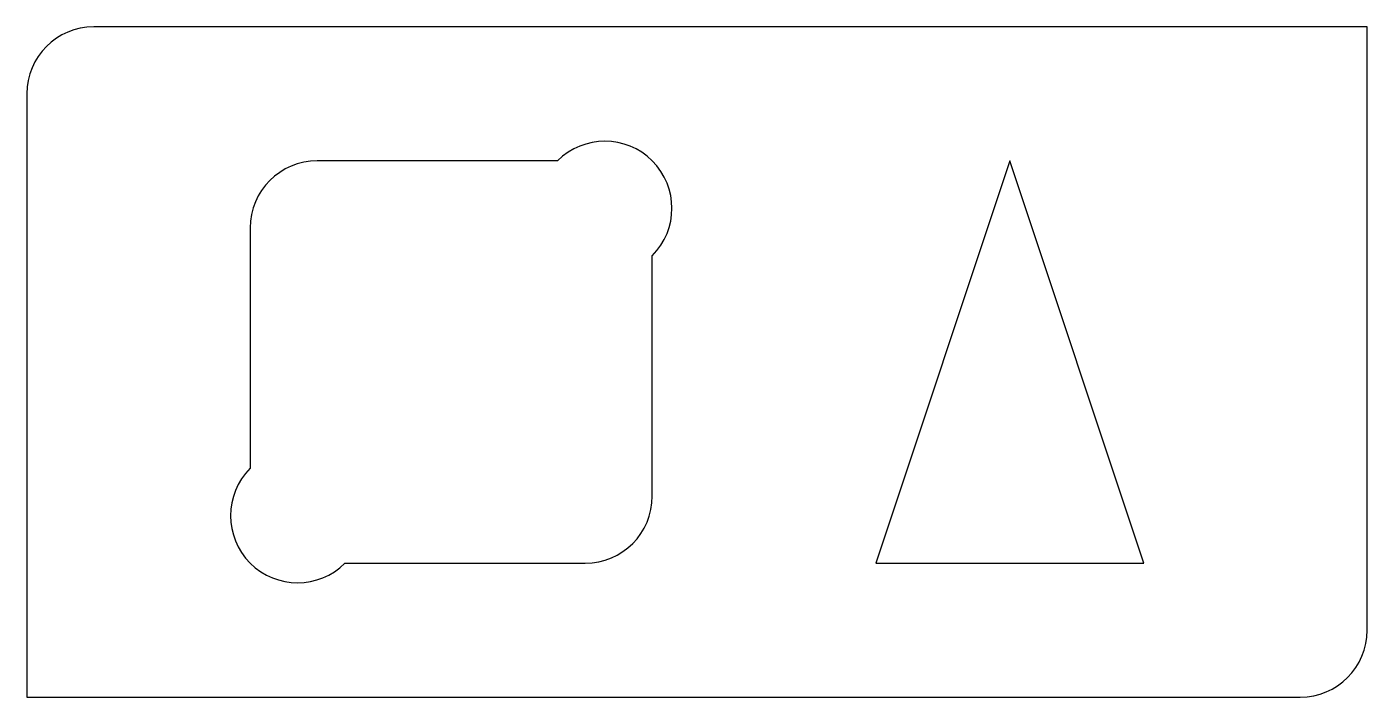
# Model space of a CAD drawing. Header units: metres. Extents: x 0 to 200, y 0 to 100.
import ezdxf

# ---------------------------------------------------------------- set-up
doc = ezdxf.new("R2010")
doc.units = ezdxf.units.M

msp = doc.modelspace()

# ---------------------------------------------------------------- linework, layer by layer
at = {"layer": 'PARAMETRIX'}
for p, q in [((200, 100), (10, 100)), ((200, 10), (200, 100)), ((0, 90), (0, 0)), ((79.1912, 80), (43.3333, 80)), ((146.6667, 80), (126.6667, 20)), ((166.6667, 20), (146.6667, 80)), ((33.3333, 70), (33.3333, 34.1421)), ((93.3333, 30), (93.3333, 65.8579)), ((47.4755, 20), (83.3333, 20)), ((126.6667, 20), (166.6667, 20)), ((0, 0), (190, 0))]:
    msp.add_line(p, q, dxfattribs=at)
for centre, start, end in [((10, 90), 90, 180), ((86.2623, 72.9289), 315, 135), ((43.3333, 70), 90, 180), ((40.4044, 27.0711), 135, 315), ((83.3333, 30), 270, 0), ((190, 10), 270, 0)]:
    msp.add_arc(centre, 10, start, end, dxfattribs=at)

doc.saveas('drawing.dxf')
